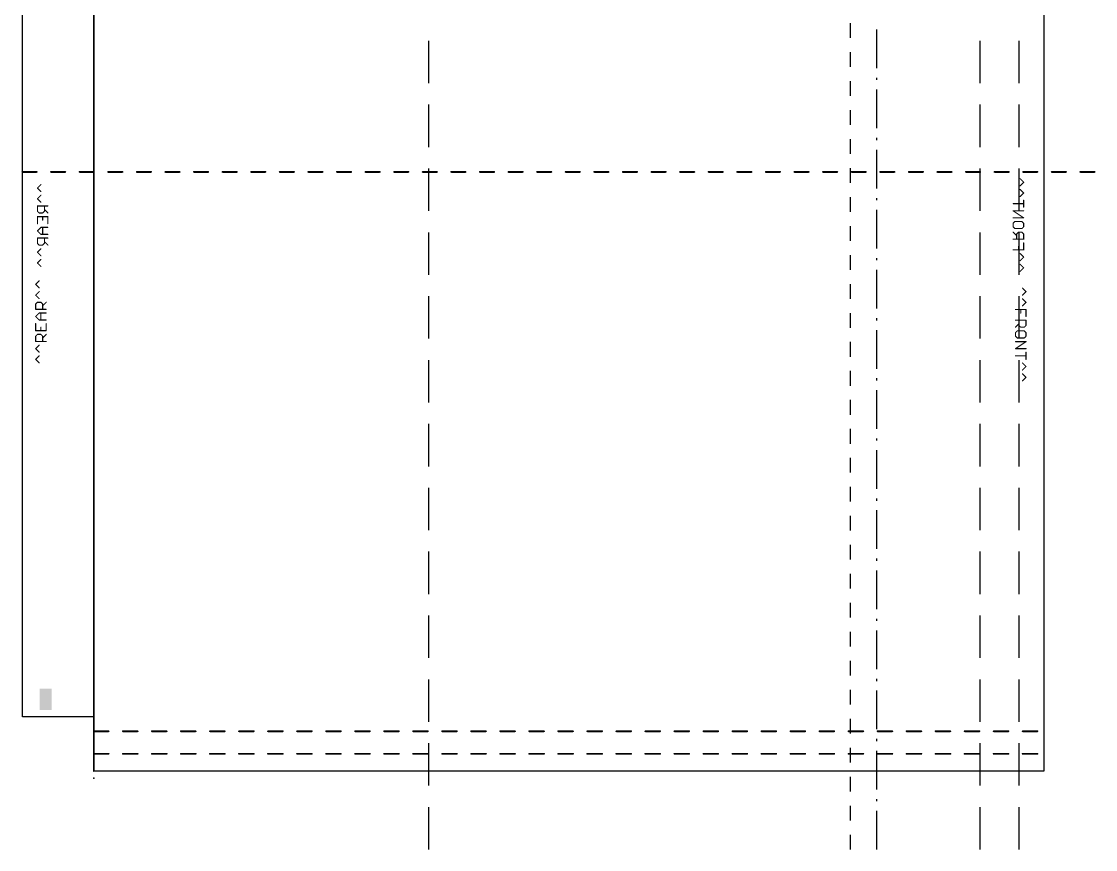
# Model space of a CAD drawing. Extents: x 85.1 to 160.2, y -5 to 84.1.
# Drawn here: x 85.1 to 160.2, y -5 to 52.9 of the extents above; entities that cross this region are included whole.
import ezdxf

# ---------------------------------------------------------------- set-up
doc = ezdxf.new("R2010")
doc.units = 0
for name, color, linetype in [('1', 22, 'CONTINUOUS'), ('20', 7, 'CONTINUOUS'), ('21', 253, 'CONTINUOUS'), ('22', 253, 'CONTINUOUS'), ('23', 7, 'CONTINUOUS'), ('29', 253, 'CONTINUOUS'), ('31', 253, 'CONTINUOUS'), ('48', 253, 'CONTINUOUS')]:
    doc.layers.add(name, color=color, linetype=linetype)

# ---------------------------------------------------------------- blocks, each defined once
blk = doc.blocks.new('RECT')
blk.add_solid([(-0.5, -0.5), (0.5, -0.5), (-0.5, 0.5), (0.5, 0.5)])

msp = doc.modelspace()

# ---------------------------------------------------------------- linework, layer by layer
at = {"layer": '20'}
for p, q in [((156.64, 0.5), (156.64, 59.5)), ((85.17, 4.275), (85.17, 55.425)), ((90.17, 4.275), (85.17, 4.275)), ((90.17, 0.5), (90.17, 4.275)), ((90.17, 0.5), (156.64, 0.5))]:
    msp.add_line(p, q, dxfattribs=at)
at = {"layer": '21', "const_width": 0.0381}
for points in [[(86.1121, 34.5575, 1), (86.0852, 34.5305)], [(86.0852, 34.5575, 1), (86.1121, 34.5305)], [(86.3579, 34.7763, 1), (86.3309, 34.8032)], [(86.1121, 33.8091, 1), (86.0852, 33.7821)], [(86.0852, 33.8091, 1), (86.1121, 33.7821)], [(86.3309, 34.2848, 1), (86.3579, 34.3117)], [(86.3579, 34.0279, 1), (86.3309, 34.0548)], [(155.1391, 34.2941, 1), (155.1121, 34.2672)], [(155.1121, 33.8026, 1), (155.1391, 33.7757)], [(155.3848, 34.0214, 1), (155.3579, 34.0484)], [(155.3579, 34.0214, 1), (155.3848, 34.0484)], [(86.1177, 33.17, 1), (86.0796, 33.17)], [(86.0852, 33.1835, 1), (86.1121, 33.1566)], [(86.2215, 33.312, 1), (86.2215, 33.2739)], [(86.235, 33.2794, 1), (86.2081, 33.3064)], [(86.3309, 33.5364, 1), (86.3579, 33.5633)], [(86.4808, 33.3064, 1), (86.4538, 33.2794)], [(86.4673, 33.2739, 1), (86.4673, 33.312)], [(86.6092, 33.17, 1), (86.5711, 33.17)], [(86.5767, 33.0606, 1), (86.6036, 33.0337)], [(86.5767, 33.1566, 1), (86.6036, 33.1835)], [(86.8494, 33.2794, 1), (86.8224, 33.3064)], [(155.1391, 33.5457, 1), (155.1121, 33.5188)], [(155.1121, 33.0542, 1), (155.1391, 33.0273)], [(155.3848, 33.273, 1), (155.3579, 33.3)], [(155.3579, 33.273, 1), (155.3848, 33.3)], [(86.0987, 32.8205, 1), (86.0987, 32.7824)], [(86.0796, 32.8014, 1), (86.1177, 32.8014)], [(86.1121, 32.3122, 1), (86.0852, 32.2853)], [(86.0852, 32.3122, 1), (86.1121, 32.2853)], [(86.3444, 32.5635, 1), (86.3444, 32.5254)], [(86.3579, 32.531, 1), (86.3309, 32.558)], [(86.4863, 32.5445, 1), (86.4482, 32.5445)], [(86.5711, 32.8014, 1), (86.6092, 32.8014)], [(86.8359, 32.7824, 1), (86.8359, 32.8205)], [(86.8359, 32.5254, 1), (86.8359, 32.5635)], [(154.6341, 32.8029, 1), (154.6341, 32.7648)], [(155.0218, 32.7838, 1), (154.9837, 32.7838)], [(154.9837, 32.5381, 1), (155.0218, 32.5381)], [(155.3904, 32.7838, 1), (155.3523, 32.7838)], [(155.3523, 32.2923, 1), (155.3904, 32.2923)], [(155.3713, 32.7648, 1), (155.3713, 32.8029)], [(86.1177, 31.7961, 1), (86.0796, 31.7961)], [(86.3444, 32.0721, 1), (86.3444, 32.034)], [(86.3309, 32.0395, 1), (86.3579, 32.0665)], [(86.4482, 32.053, 1), (86.4863, 32.053)], [(86.4863, 31.5503, 1), (86.4482, 31.5503)], [(86.855, 31.7961, 1), (86.8169, 31.7961)], [(86.8359, 32.034, 1), (86.8359, 32.0721)], [(154.6341, 32.0545, 1), (154.6341, 32.0164)], [(154.6206, 31.5574, 1), (154.6476, 31.5304)], [(154.8933, 31.6803, 1), (154.8664, 31.6533)], [(154.8989, 32.0354, 1), (154.8608, 32.0354)], [(154.8608, 31.6668, 1), (154.8989, 31.6668)], [(154.8933, 31.7762, 1), (154.8664, 31.8031)], [(155.0027, 31.563, 1), (155.0027, 31.5249)], [(154.9892, 31.5304, 1), (155.0162, 31.5574)], [(155.235, 31.5574, 1), (155.2619, 31.5304)], [(155.2485, 31.5249, 1), (155.2485, 31.563)], [(155.3904, 32.0354, 1), (155.3523, 32.0354)], [(155.3523, 31.6668, 1), (155.3904, 31.6668)], [(155.3848, 31.6533, 1), (155.3579, 31.6803)], [(155.3713, 32.0164, 1), (155.3713, 32.0545)], [(86.0852, 30.9383, 1), (86.1121, 30.9113)], [(86.0987, 31.3236, 1), (86.0987, 31.2855)], [(86.0796, 31.3046, 1), (86.1177, 31.3046)], [(86.1177, 30.9248, 1), (86.0796, 30.9248)], [(86.2215, 31.0667, 1), (86.2215, 31.0286)], [(86.235, 31.0342, 1), (86.2081, 31.0611)], [(86.4482, 31.3046, 1), (86.4863, 31.3046)], [(86.4808, 31.0611, 1), (86.4538, 31.0342)], [(86.4673, 31.0286, 1), (86.4673, 31.0667)], [(86.6092, 30.9248, 1), (86.5711, 30.9248)], [(86.5767, 30.8154, 1), (86.6036, 30.7885)], [(86.5767, 30.9113, 1), (86.6036, 30.9383)], [(86.8169, 31.3046, 1), (86.855, 31.3046)], [(86.8494, 31.0342, 1), (86.8224, 31.0611)], [(86.8359, 31.2855, 1), (86.8359, 31.3236)], [(154.6206, 31.1776, 1), (154.6476, 31.1506)], [(154.6476, 30.9318, 1), (154.6206, 30.9049)], [(154.6532, 31.1641, 1), (154.6151, 31.1641)], [(154.6151, 30.9184, 1), (154.6532, 30.9184)], [(154.757, 31.306, 1), (154.757, 31.2679)], [(154.757, 30.8146, 1), (154.757, 30.7765)], [(154.7704, 31.2735, 1), (154.7435, 31.3005)], [(154.7435, 30.782, 1), (154.7704, 30.809)], [(155.2619, 31.3005, 1), (155.235, 31.2735)], [(155.235, 30.809, 1), (155.2619, 30.782)], [(155.2485, 31.2679, 1), (155.2485, 31.306)], [(155.2485, 30.7765, 1), (155.2485, 30.8146)], [(155.3904, 31.1641, 1), (155.3523, 31.1641)], [(155.3523, 30.9184, 1), (155.3904, 30.9184)], [(155.3579, 31.1506, 1), (155.3848, 31.1776)], [(155.3848, 30.9049, 1), (155.3579, 30.9318)], [(86.1121, 30.067, 1), (86.0852, 30.04)], [(86.0852, 30.067, 1), (86.1121, 30.04)], [(86.0987, 30.5752, 1), (86.0987, 30.5371)], [(86.0796, 30.5562, 1), (86.1177, 30.5562)], [(86.3579, 30.2858, 1), (86.3309, 30.3127)], [(86.5711, 30.5562, 1), (86.6092, 30.5562)], [(86.8359, 30.5371, 1), (86.8359, 30.5752)], [(154.6341, 30.5576, 1), (154.6341, 30.5195)], [(154.6341, 30.0661, 1), (154.6341, 30.028)], [(154.6235, 30.0629, 1), (154.6447, 30.0312)], [(155.3819, 30.5227, 1), (155.3608, 30.5544)], [(155.3713, 30.5195, 1), (155.3713, 30.5576)], [(155.3713, 30.028, 1), (155.3713, 30.0661)], [(86.1121, 29.3186, 1), (86.0852, 29.2916)], [(86.0852, 29.3186, 1), (86.1121, 29.2916)], [(86.3309, 29.7943, 1), (86.3579, 29.8212)], [(86.3579, 29.5374, 1), (86.3309, 29.5643)], [(154.6341, 29.5635, 1), (154.6341, 29.5254)], [(155.3904, 29.7902, 1), (155.3523, 29.7902)], [(155.3523, 29.2987, 1), (155.3904, 29.2987)], [(155.3713, 29.5254, 1), (155.3713, 29.5635)], [(86.3309, 29.0459, 1), (86.3579, 29.0728)], [(155.1391, 29.0552, 1), (155.1121, 29.0283)], [(155.1121, 28.5637, 1), (155.1391, 28.5368)], [(155.3848, 28.7825, 1), (155.3579, 28.8095)], [(155.3579, 28.7825, 1), (155.3848, 28.8095)], [(155.1391, 28.3068, 1), (155.1121, 28.2799)], [(155.1121, 27.8153, 1), (155.1391, 27.7884)], [(155.3848, 28.0341, 1), (155.3579, 28.0611)], [(155.3579, 28.0341, 1), (155.3848, 28.0611)]]:
    msp.add_lwpolyline(points, format="xyb", dxfattribs=at)
at = {"layer": '21', "const_width": 0.0762}
for points in [[(86.0987, 34.544), (86.3444, 34.7897)], [(86.3444, 34.2983), (86.0987, 34.544)], [(86.0987, 33.7956), (86.3444, 34.0413)], [(86.3444, 33.5498), (86.0987, 33.7956)], [(155.1256, 34.2807), (155.3713, 34.0349)], [(155.3713, 34.0349), (155.1256, 33.7892)], [(86.0987, 33.17), (86.2215, 33.2929)], [(86.0987, 32.8014), (86.0987, 33.17)], [(86.2215, 33.2929), (86.4673, 33.2929)], [(86.4673, 33.2929), (86.5902, 33.17)], [(86.5902, 33.0472), (86.8359, 33.2929)], [(86.5902, 33.17), (86.5902, 32.8014)], [(155.1256, 33.5322), (155.3713, 33.2865)], [(155.3713, 33.2865), (155.1256, 33.0408)], [(86.8359, 32.8014), (86.0987, 32.8014)], [(86.0987, 32.2988), (86.3444, 32.5445)], [(86.3444, 32.053), (86.0987, 32.2988)], [(86.3444, 32.5445), (86.8359, 32.5445)], [(86.4673, 32.053), (86.4673, 32.5445)], [(154.6341, 32.7838), (155.3713, 32.7838)], [(155.0027, 32.7838), (155.0027, 32.5381)], [(155.3713, 32.7838), (155.3713, 32.2923)], [(86.0987, 31.7961), (86.0987, 31.3046)], [(86.8359, 32.053), (86.3444, 32.053)], [(86.4673, 31.3046), (86.4673, 31.5503)], [(86.8359, 31.3046), (86.8359, 31.7961)], [(154.6341, 32.0354), (155.3713, 32.0354)], [(154.8798, 31.7897), (154.6341, 31.5439)], [(154.8798, 31.6668), (154.8798, 32.0354)], [(155.0027, 31.5439), (154.8798, 31.6668)], [(155.2485, 31.5439), (155.0027, 31.5439)], [(155.3713, 31.6668), (155.2485, 31.5439)], [(155.3713, 32.0354), (155.3713, 31.6668)], [(86.0987, 31.3046), (86.8359, 31.3046)], [(86.0987, 30.9248), (86.2215, 31.0477)], [(86.0987, 30.5562), (86.0987, 30.9248)], [(86.2215, 31.0477), (86.4673, 31.0477)], [(86.4673, 31.0477), (86.5902, 30.9248)], [(86.5902, 30.8019), (86.8359, 31.0477)], [(86.5902, 30.9248), (86.5902, 30.5562)], [(154.757, 31.287), (154.6341, 31.1641)], [(154.6341, 31.1641), (154.6341, 30.9184)], [(154.6341, 30.9184), (154.757, 30.7955)], [(155.2485, 31.287), (154.757, 31.287)], [(154.757, 30.7955), (155.2485, 30.7955)], [(155.3713, 31.1641), (155.2485, 31.287)], [(155.2485, 30.7955), (155.3713, 30.9184)], [(155.3713, 30.9184), (155.3713, 31.1641)], [(86.8359, 30.5562), (86.0987, 30.5562)], [(86.0987, 30.0535), (86.3444, 30.2993)], [(86.3444, 29.8078), (86.0987, 30.0535)], [(154.6341, 30.5386), (155.3713, 30.5386)], [(155.3713, 30.5386), (154.6341, 30.0471)], [(154.6341, 30.0471), (155.3713, 30.0471)], [(86.0987, 29.3051), (86.3444, 29.5508)], [(86.3444, 29.0594), (86.0987, 29.3051)], [(154.6341, 29.5444), (155.3713, 29.5444)], [(155.3713, 29.7902), (155.3713, 29.2987)], [(155.1256, 29.0417), (155.3713, 28.796)], [(155.3713, 28.796), (155.1256, 28.5503)], [(155.1256, 28.2933), (155.3713, 28.0476)], [(155.3713, 28.0476), (155.1256, 27.8018)]]:
    msp.add_lwpolyline(points, dxfattribs=at)
at = {"layer": '22', "const_width": 0.0381}
for points in [[(86.2321, 41.2984, 1), (86.2052, 41.2714)], [(86.4779, 41.5172, 1), (86.4509, 41.5441)], [(154.9771, 41.9516, 1), (154.9501, 41.9247)], [(154.9501, 41.4601, 1), (154.9771, 41.4332)], [(155.2228, 41.6789, 1), (155.1959, 41.7059)], [(155.1959, 41.6789, 1), (155.2228, 41.7059)], [(86.2052, 41.2984, 1), (86.2321, 41.2714)], [(86.2321, 40.55, 1), (86.2052, 40.523)], [(86.2052, 40.55, 1), (86.2321, 40.523)], [(86.4509, 41.0257, 1), (86.4779, 41.0526)], [(86.4779, 40.7688, 1), (86.4509, 40.7957)], [(154.9771, 41.2032, 1), (154.9501, 41.1763)], [(154.9501, 40.7117, 1), (154.9771, 40.6848)], [(155.2228, 40.9305, 1), (155.1959, 40.9575)], [(155.1959, 40.9305, 1), (155.2228, 40.9575)], [(86.2187, 40.0529, 1), (86.2187, 40.0148)], [(86.2377, 40.0338, 1), (86.1996, 40.0338)], [(86.4509, 40.2773, 1), (86.4779, 40.3042)], [(86.7292, 40.0338, 1), (86.6911, 40.0338)], [(86.7236, 39.8015, 1), (86.6967, 39.7746)], [(86.9559, 40.0148, 1), (86.9559, 40.0529)], [(154.4721, 40.2146, 1), (154.4721, 40.1765)], [(155.2284, 40.4413, 1), (155.1903, 40.4413)], [(155.1903, 39.9498, 1), (155.2284, 39.9498)], [(155.2093, 40.1765, 1), (155.2093, 40.2146)], [(86.2321, 39.6787, 1), (86.2052, 39.6517)], [(86.1996, 39.6652, 1), (86.2377, 39.6652)], [(86.2377, 39.2854, 1), (86.1996, 39.2854)], [(86.2187, 39.3045, 1), (86.2187, 39.2664)], [(86.3415, 39.5614, 1), (86.3415, 39.5233)], [(86.3281, 39.5289, 1), (86.355, 39.5558)], [(86.5738, 39.5558, 1), (86.6008, 39.5289)], [(86.6063, 39.2854, 1), (86.5682, 39.2854)], [(86.5873, 39.5233, 1), (86.5873, 39.5614)], [(86.6911, 39.6652, 1), (86.7292, 39.6652)], [(86.7236, 39.6517, 1), (86.6967, 39.6787)], [(86.9749, 39.2854, 1), (86.9369, 39.2854)], [(86.9424, 39.5289, 1), (86.9694, 39.5558)], [(86.9559, 39.2664, 1), (86.9559, 39.3045)], [(154.4827, 39.7088, 1), (154.4615, 39.6771)], [(154.4721, 39.712, 1), (154.4721, 39.6739)], [(154.4721, 39.2205, 1), (154.4721, 39.1824)], [(155.1988, 39.1856, 1), (155.2199, 39.2173)], [(155.2093, 39.6739, 1), (155.2093, 39.712)], [(155.2093, 39.1824, 1), (155.2093, 39.2205)], [(86.1996, 38.7939, 1), (86.2377, 38.7939)], [(86.2321, 38.3047, 1), (86.2052, 38.2778)], [(86.2052, 38.3047, 1), (86.2321, 38.2778)], [(86.4644, 38.556, 1), (86.4644, 38.5179)], [(86.4779, 38.5235, 1), (86.4509, 38.5505)], [(86.5682, 39.0397, 1), (86.6063, 39.0397)], [(86.6063, 38.537, 1), (86.5682, 38.537)], [(86.9369, 38.7939, 1), (86.9749, 38.7939)], [(86.9559, 38.5179, 1), (86.9559, 38.556)], [(154.4586, 38.8351, 1), (154.4856, 38.8082)], [(154.4856, 38.5894, 1), (154.4586, 38.5624)], [(154.4912, 38.8216, 1), (154.4531, 38.8216)], [(154.4531, 38.5759, 1), (154.4912, 38.5759)], [(154.595, 38.9635, 1), (154.595, 38.9254)], [(154.595, 38.4721, 1), (154.595, 38.434)], [(154.6084, 38.931, 1), (154.5815, 38.958)], [(154.5815, 38.4395, 1), (154.6084, 38.4665)], [(155.0999, 38.958, 1), (155.073, 38.931)], [(155.073, 38.4665, 1), (155.0999, 38.4395)], [(155.0865, 38.9254, 1), (155.0865, 38.9635)], [(155.0865, 38.434, 1), (155.0865, 38.4721)], [(155.2284, 38.8216, 1), (155.1903, 38.8216)], [(155.1903, 38.5759, 1), (155.2284, 38.5759)], [(155.1959, 38.8082, 1), (155.2228, 38.8351)], [(155.2228, 38.5624, 1), (155.1959, 38.5894)], [(86.2187, 37.8076, 1), (86.2187, 37.7695)], [(86.2377, 37.7886, 1), (86.1996, 37.7886)], [(86.4644, 38.0646, 1), (86.4644, 38.0265)], [(86.4509, 38.032, 1), (86.4779, 38.059)], [(86.5682, 38.0455, 1), (86.6063, 38.0455)], [(86.7292, 37.7886, 1), (86.6911, 37.7886)], [(86.7236, 37.5563, 1), (86.6967, 37.5294)], [(86.9559, 38.0265, 1), (86.9559, 38.0646)], [(86.9559, 37.7695, 1), (86.9559, 37.8076)], [(154.4856, 38.2096, 1), (154.4586, 38.1826)], [(154.4721, 37.7236, 1), (154.4721, 37.6855)], [(154.7044, 38.0867, 1), (154.7313, 38.0597)], [(154.7369, 38.0732, 1), (154.6988, 38.0732)], [(154.6988, 37.7046, 1), (154.7369, 37.7046)], [(154.7044, 37.9369, 1), (154.7313, 37.9638)], [(154.8407, 38.2151, 1), (154.8407, 38.177)], [(154.8542, 38.1826, 1), (154.8272, 38.2096)], [(155.0999, 38.2096, 1), (155.073, 38.1826)], [(155.0865, 38.177, 1), (155.0865, 38.2151)], [(155.2284, 38.0732, 1), (155.1903, 38.0732)], [(155.1903, 37.7046, 1), (155.2284, 37.7046)], [(155.1959, 38.0597, 1), (155.2228, 38.0867)], [(155.2093, 37.6855, 1), (155.2093, 37.7236)], [(86.2321, 36.8079, 1), (86.2052, 36.7809)], [(86.2052, 36.8079, 1), (86.2321, 36.7809)], [(86.2321, 37.4334, 1), (86.2052, 37.4065)], [(86.1996, 37.42, 1), (86.2377, 37.42)], [(86.3415, 37.3161, 1), (86.3415, 37.278)], [(86.3281, 37.2836, 1), (86.355, 37.3106)], [(86.4779, 37.0267, 1), (86.4509, 37.0536)], [(86.5738, 37.3106, 1), (86.6008, 37.2836)], [(86.5873, 37.278, 1), (86.5873, 37.3161)], [(86.6911, 37.42, 1), (86.7292, 37.42)], [(86.7236, 37.4065, 1), (86.6967, 37.4334)], [(86.9424, 37.2836, 1), (86.9694, 37.3106)], [(154.4721, 36.9752, 1), (154.4721, 36.9371)], [(154.8598, 37.2019, 1), (154.8217, 37.2019)], [(154.8217, 36.9562, 1), (154.8598, 36.9562)], [(155.2284, 37.4477, 1), (155.1903, 37.4477)], [(155.1903, 36.9562, 1), (155.2284, 36.9562)], [(155.2093, 36.9371, 1), (155.2093, 36.9752)], [(86.2321, 36.0595, 1), (86.2052, 36.0325)], [(86.2052, 36.0595, 1), (86.2321, 36.0325)], [(86.4509, 36.5352, 1), (86.4779, 36.5621)], [(86.4779, 36.2783, 1), (86.4509, 36.3052)], [(154.9771, 36.7127, 1), (154.9501, 36.6858)], [(154.9501, 36.2212, 1), (154.9771, 36.1943)], [(155.2228, 36.44, 1), (155.1959, 36.467)], [(155.1959, 36.44, 1), (155.2228, 36.467)], [(86.4509, 35.7868, 1), (86.4779, 35.8137)], [(154.9771, 35.9643, 1), (154.9501, 35.9374)], [(154.9501, 35.4728, 1), (154.9771, 35.4459)], [(155.2228, 35.6916, 1), (155.1959, 35.7186)], [(155.1959, 35.6916, 1), (155.2228, 35.7186)]]:
    msp.add_lwpolyline(points, format="xyb", dxfattribs=at)
at = {"layer": '22', "const_width": 0.0762}
for points in [[(86.4644, 41.5307), (86.2187, 41.2849)], [(86.2187, 41.2849), (86.4644, 41.0392)], [(155.2093, 41.6924), (154.9636, 41.9382)], [(154.9636, 41.4467), (155.2093, 41.6924)], [(86.4644, 40.7822), (86.2187, 40.5365)], [(86.2187, 40.5365), (86.4644, 40.2908)], [(155.2093, 40.944), (154.9636, 41.1897)], [(154.9636, 40.6983), (155.2093, 40.944)], [(86.9559, 40.0338), (86.2187, 40.0338)], [(86.2187, 40.0338), (86.2187, 39.6652)], [(86.7102, 39.6652), (86.7102, 40.0338)], [(86.7102, 39.7881), (86.9559, 39.5423)], [(154.4721, 40.1956), (155.2093, 40.1956)], [(155.2093, 39.9498), (155.2093, 40.4413)], [(86.2187, 39.6652), (86.3415, 39.5423)], [(86.2187, 38.7939), (86.2187, 39.2854)], [(86.2187, 39.2854), (86.9559, 39.2854)], [(86.3415, 39.5423), (86.5873, 39.5423)], [(86.5873, 39.5423), (86.7102, 39.6652)], [(86.5873, 39.2854), (86.5873, 39.0397)], [(86.9559, 39.2854), (86.9559, 38.7939)], [(155.2093, 39.2014), (154.4721, 39.6929)], [(154.4721, 39.6929), (155.2093, 39.6929)], [(154.4721, 39.2014), (155.2093, 39.2014)], [(86.4644, 38.537), (86.2187, 38.2912)], [(86.2187, 38.2912), (86.4644, 38.0455)], [(86.9559, 38.537), (86.4644, 38.537)], [(86.5873, 38.537), (86.5873, 38.0455)], [(154.4721, 38.8216), (154.595, 38.9445)], [(154.4721, 38.5759), (154.4721, 38.8216)], [(154.595, 38.453), (154.4721, 38.5759)], [(154.595, 38.9445), (155.0865, 38.9445)], [(155.0865, 38.453), (154.595, 38.453)], [(155.0865, 38.9445), (155.2093, 38.8216)], [(155.2093, 38.5759), (155.0865, 38.453)], [(155.2093, 38.8216), (155.2093, 38.5759)], [(86.9559, 37.7886), (86.2187, 37.7886)], [(86.2187, 37.7886), (86.2187, 37.42)], [(86.4644, 38.0455), (86.9559, 38.0455)], [(86.7102, 37.42), (86.7102, 37.7886)], [(86.7102, 37.5428), (86.9559, 37.2971)], [(154.7178, 37.9503), (154.4721, 38.1961)], [(154.4721, 37.7046), (155.2093, 37.7046)], [(154.8407, 38.1961), (154.7178, 38.0732)], [(154.7178, 38.0732), (154.7178, 37.7046)], [(155.0865, 38.1961), (154.8407, 38.1961)], [(155.2093, 38.0732), (155.0865, 38.1961)], [(155.2093, 37.7046), (155.2093, 38.0732)], [(86.2187, 37.42), (86.3415, 37.2971)], [(86.4644, 37.0402), (86.2187, 36.7944)], [(86.2187, 36.7944), (86.4644, 36.5487)], [(86.3415, 37.2971), (86.5873, 37.2971)], [(86.5873, 37.2971), (86.7102, 37.42)], [(154.4721, 36.9562), (155.2093, 36.9562)], [(154.8407, 36.9562), (154.8407, 37.2019)], [(155.2093, 36.9562), (155.2093, 37.4477)], [(86.4644, 36.2917), (86.2187, 36.046)], [(86.2187, 36.046), (86.4644, 35.8003)], [(155.2093, 36.4535), (154.9636, 36.6992)], [(154.9636, 36.2078), (155.2093, 36.4535)], [(155.2093, 35.7051), (154.9636, 35.9508)], [(154.9636, 35.4594), (155.2093, 35.7051)]]:
    msp.add_lwpolyline(points, dxfattribs=at)
at = {"layer": '23'}
msp.add_point((90.17, 0), dxfattribs=at)
at = {"layer": '48'}
for p, q in [((143.096, 51.8), (143.096, 52.8286)), ((144.934, 49.6765), (144.934, 52.3824)), ((113.596, 48.625), (113.596, 51.5938)), ((152.167, 48.625), (152.167, 51.5938)), ((154.89, 48.625), (154.89, 51.5938)), ((143.096, 49.7714), (143.096, 50.8)), ((144.934, 48.8515), (144.934, 49.0015)), ((143.096, 47.7429), (143.096, 48.7714)), ((144.934, 45.4706), (144.934, 48.1765)), ((113.596, 44.1562), (113.596, 47.125)), ((143.096, 45.7143), (143.096, 46.7429)), ((152.167, 44.1562), (152.167, 47.125)), ((154.89, 44.1562), (154.89, 47.125)), ((143.096, 43.6857), (143.096, 44.7143)), ((144.934, 44.6456), (144.934, 44.7956)), ((144.934, 41.2647), (144.934, 43.9706)), ((113.596, 39.6875), (113.596, 42.6562)), ((143.096, 41.6571), (143.096, 42.6857)), ((152.167, 39.6875), (152.167, 42.6562)), ((154.89, 39.6875), (154.89, 42.6562)), ((143.096, 39.6286), (143.096, 40.6571)), ((144.934, 40.4397), (144.934, 40.5897)), ((144.934, 37.0588), (144.934, 39.7647)), ((143.096, 37.6), (143.096, 38.6286)), ((113.596, 35.2188), (113.596, 38.1875)), ((152.167, 35.2188), (152.167, 38.1875)), ((154.89, 35.2188), (154.89, 38.1875)), ((143.096, 35.5714), (143.096, 36.6)), ((144.934, 36.2338), (144.934, 36.3838)), ((144.934, 32.8529), (144.934, 35.5588)), ((143.096, 33.5429), (143.096, 34.5714)), ((113.596, 30.75), (113.596, 33.7188)), ((152.167, 30.75), (152.167, 33.7188)), ((154.89, 30.75), (154.89, 33.7188)), ((143.096, 31.5143), (143.096, 32.5429)), ((144.934, 32.0279), (144.934, 32.1779)), ((144.934, 28.6471), (144.934, 31.3529)), ((143.096, 29.4857), (143.096, 30.5143)), ((113.596, 26.2812), (113.596, 29.25)), ((152.167, 26.2812), (152.167, 29.25)), ((154.89, 26.2812), (154.89, 29.25)), ((143.096, 27.4571), (143.096, 28.4857)), ((144.934, 27.8221), (144.934, 27.9721)), ((144.934, 24.4412), (144.934, 27.1471)), ((143.096, 25.4286), (143.096, 26.4571)), ((113.596, 21.8125), (113.596, 24.7812)), ((143.096, 23.4), (143.096, 24.4286)), ((152.167, 21.8125), (152.167, 24.7812)), ((154.89, 21.8125), (154.89, 24.7812)), ((144.934, 23.6162), (144.934, 23.7662)), ((144.934, 20.2353), (144.934, 22.9412)), ((143.096, 21.3714), (143.096, 22.4)), ((113.596, 17.3438), (113.596, 20.3125)), ((143.096, 19.3429), (143.096, 20.3714)), ((152.167, 17.3438), (152.167, 20.3125)), ((154.89, 17.3438), (154.89, 20.3125)), ((144.934, 19.4103), (144.934, 19.5603)), ((143.096, 17.3143), (143.096, 18.3429)), ((144.934, 16.0294), (144.934, 18.7353)), ((113.596, 12.875), (113.596, 15.8438)), ((143.096, 15.2857), (143.096, 16.3143)), ((152.167, 12.875), (152.167, 15.8438)), ((154.89, 12.875), (154.89, 15.8438)), ((144.934, 15.2044), (144.934, 15.3544)), ((143.096, 13.2571), (143.096, 14.2857)), ((144.934, 11.8235), (144.934, 14.5294)), ((143.096, 11.2286), (143.096, 12.2571)), ((113.596, 8.4062), (113.596, 11.375)), ((152.167, 8.4062), (152.167, 11.375)), ((154.89, 8.4062), (154.89, 11.375)), ((144.934, 10.9985), (144.934, 11.1485)), ((143.096, 9.2), (143.096, 10.2286)), ((144.934, 7.6176), (144.934, 10.3235)), ((143.096, 7.1714), (143.096, 8.2)), ((113.596, 3.9375), (113.596, 6.9062)), ((144.934, 6.7926), (144.934, 6.9426)), ((152.167, 3.9375), (152.167, 6.9062)), ((154.89, 3.9375), (154.89, 6.9062)), ((143.096, 5.1429), (143.096, 6.1714)), ((144.934, 3.4118), (144.934, 6.1176)), ((143.096, 3.1143), (143.096, 4.1429)), ((113.596, -0.5312), (113.596, 2.4375)), ((144.934, 2.5868), (144.934, 2.7368)), ((152.167, -0.5312), (152.167, 2.4375)), ((154.89, -0.5312), (154.89, 2.4375)), ((143.096, 1.0857), (143.096, 2.1143)), ((144.934, -0.7941), (144.934, 1.9118)), ((143.096, -0.9429), (143.096, 0.0857)), ((144.934, -1.6191), (144.934, -1.4691)), ((113.596, -5), (113.596, -2.0312)), ((143.096, -2.9714), (143.096, -1.9429)), ((152.167, -5), (152.167, -2.0312)), ((154.89, -5), (154.89, -2.0312)), ((144.934, -5), (144.934, -2.2941)), ((143.096, -5), (143.096, -3.9714))]:
    msp.add_line(p, q, dxfattribs=at)
for points, const_width in [([(90.17, 0.5), (90.17, 73.49)], 0.13), ([(90.17, 0.5), (90.17, 68.77)], 0.13), ([(90.17, 0.5), (90.17, 68.64)], 0.13), ([(90.17, 0.5), (90.17, 65.318)], 0.13), ([(85.17, 42.415), (86.17, 42.415)], 0.127), ([(87.17, 42.415), (88.17, 42.415)], 0.127), ([(89.17, 42.415), (90.17, 42.415)], 0.127), ([(91.17, 42.415), (92.17, 42.415)], 0.127), ([(93.17, 42.415), (94.17, 42.415)], 0.127), ([(95.17, 42.415), (96.17, 42.415)], 0.127), ([(97.17, 42.415), (98.17, 42.415)], 0.127), ([(99.17, 42.415), (100.17, 42.415)], 0.127), ([(101.17, 42.415), (102.17, 42.415)], 0.127), ([(103.17, 42.415), (104.17, 42.415)], 0.127), ([(105.17, 42.415), (106.17, 42.415)], 0.127), ([(107.17, 42.415), (108.17, 42.415)], 0.127), ([(109.17, 42.415), (110.17, 42.415)], 0.127), ([(111.17, 42.415), (112.17, 42.415)], 0.127), ([(113.17, 42.415), (114.17, 42.415)], 0.127), ([(115.17, 42.415), (116.17, 42.415)], 0.127), ([(117.17, 42.415), (118.17, 42.415)], 0.127), ([(119.17, 42.415), (120.17, 42.415)], 0.127), ([(121.17, 42.415), (122.17, 42.415)], 0.127), ([(123.17, 42.415), (124.17, 42.415)], 0.127), ([(125.17, 42.415), (126.17, 42.415)], 0.127), ([(127.17, 42.415), (128.17, 42.415)], 0.127), ([(129.17, 42.415), (130.17, 42.415)], 0.127), ([(131.17, 42.415), (132.17, 42.415)], 0.127), ([(133.17, 42.415), (134.17, 42.415)], 0.127), ([(135.17, 42.415), (136.17, 42.415)], 0.127), ([(137.17, 42.415), (138.17, 42.415)], 0.127), ([(139.17, 42.415), (140.17, 42.415)], 0.127), ([(141.17, 42.415), (142.17, 42.415)], 0.127), ([(143.17, 42.415), (144.17, 42.415)], 0.127), ([(145.17, 42.415), (146.17, 42.415)], 0.127), ([(147.17, 42.415), (148.17, 42.415)], 0.127), ([(149.17, 42.415), (150.17, 42.415)], 0.127), ([(151.17, 42.415), (152.17, 42.415)], 0.127), ([(153.17, 42.415), (154.17, 42.415)], 0.127), ([(155.17, 42.415), (156.17, 42.415)], 0.127), ([(157.17, 42.415), (158.17, 42.415)], 0.127), ([(159.17, 42.415), (160.17, 42.415)], 0.127), ([(90.17, 3.275), (91.2003, 3.275)], 0.127), ([(92.2003, 3.275), (93.2306, 3.275)], 0.127), ([(94.2306, 3.275), (95.2609, 3.275)], 0.127), ([(96.2609, 3.275), (97.2912, 3.275)], 0.127), ([(98.2912, 3.275), (99.3215, 3.275)], 0.127), ([(100.3215, 3.275), (101.3518, 3.275)], 0.127), ([(102.3518, 3.275), (103.3821, 3.275)], 0.127), ([(104.3821, 3.275), (105.4124, 3.275)], 0.127), ([(106.4124, 3.275), (107.4427, 3.275)], 0.127), ([(108.4427, 3.275), (109.473, 3.275)], 0.127), ([(110.473, 3.275), (111.5033, 3.275)], 0.127), ([(112.5033, 3.275), (113.5336, 3.275)], 0.127), ([(114.5336, 3.275), (115.5639, 3.275)], 0.127), ([(116.5639, 3.275), (117.5942, 3.275)], 0.127), ([(118.5942, 3.275), (119.6245, 3.275)], 0.127), ([(120.6245, 3.275), (121.6549, 3.275)], 0.127), ([(122.6549, 3.275), (123.6852, 3.275)], 0.127), ([(124.6852, 3.275), (125.7155, 3.275)], 0.127), ([(126.7155, 3.275), (127.7458, 3.275)], 0.127), ([(128.7458, 3.275), (129.7761, 3.275)], 0.127), ([(130.7761, 3.275), (131.8064, 3.275)], 0.127), ([(132.8064, 3.275), (133.8367, 3.275)], 0.127), ([(134.8367, 3.275), (135.867, 3.275)], 0.127), ([(136.867, 3.275), (137.8973, 3.275)], 0.127), ([(138.8973, 3.275), (139.9276, 3.275)], 0.127), ([(140.9276, 3.275), (141.9579, 3.275)], 0.127), ([(142.9579, 3.275), (143.9882, 3.275)], 0.127), ([(144.9882, 3.275), (146.0185, 3.275)], 0.127), ([(147.0185, 3.275), (148.0488, 3.275)], 0.127), ([(149.0488, 3.275), (150.0791, 3.275)], 0.127), ([(151.0791, 3.275), (152.1094, 3.275)], 0.127), ([(153.1094, 3.275), (154.1397, 3.275)], 0.127), ([(155.1397, 3.275), (156.17, 3.275)], 0.127), ([(90.17, 1.7), (91.2003, 1.7)], 0.127), ([(92.2003, 1.7), (93.2306, 1.7)], 0.127), ([(94.2306, 1.7), (95.2609, 1.7)], 0.127), ([(96.2609, 1.7), (97.2912, 1.7)], 0.127), ([(98.2912, 1.7), (99.3215, 1.7)], 0.127), ([(100.3215, 1.7), (101.3518, 1.7)], 0.127), ([(102.3518, 1.7), (103.3821, 1.7)], 0.127), ([(104.3821, 1.7), (105.4124, 1.7)], 0.127), ([(106.4124, 1.7), (107.4427, 1.7)], 0.127), ([(108.4427, 1.7), (109.473, 1.7)], 0.127), ([(110.473, 1.7), (111.5033, 1.7)], 0.127), ([(112.5033, 1.7), (113.5336, 1.7)], 0.127), ([(114.5336, 1.7), (115.5639, 1.7)], 0.127), ([(116.5639, 1.7), (117.5942, 1.7)], 0.127), ([(118.5942, 1.7), (119.6245, 1.7)], 0.127), ([(120.6245, 1.7), (121.6549, 1.7)], 0.127), ([(122.6549, 1.7), (123.6852, 1.7)], 0.127), ([(124.6852, 1.7), (125.7155, 1.7)], 0.127), ([(126.7155, 1.7), (127.7458, 1.7)], 0.127), ([(128.7458, 1.7), (129.7761, 1.7)], 0.127), ([(130.7761, 1.7), (131.8064, 1.7)], 0.127), ([(132.8064, 1.7), (133.8367, 1.7)], 0.127), ([(134.8367, 1.7), (135.867, 1.7)], 0.127), ([(136.867, 1.7), (137.8973, 1.7)], 0.127), ([(138.8973, 1.7), (139.9276, 1.7)], 0.127), ([(140.9276, 1.7), (141.9579, 1.7)], 0.127), ([(142.9579, 1.7), (143.9882, 1.7)], 0.127), ([(144.9882, 1.7), (146.0185, 1.7)], 0.127), ([(147.0185, 1.7), (148.0488, 1.7)], 0.127), ([(149.0488, 1.7), (150.0791, 1.7)], 0.127), ([(151.0791, 1.7), (152.1094, 1.7)], 0.127), ([(153.1094, 1.7), (154.1397, 1.7)], 0.127), ([(155.1397, 1.7), (156.17, 1.7)], 0.127)]:
    msp.add_lwpolyline(points, dxfattribs=dict(at, const_width=const_width))
for points, const_width in [([(85.17, 42.4468, 1), (85.17, 42.3832)], 0.0635), ([(86.17, 42.3832, 1), (86.17, 42.4468)], 0.0635), ([(87.17, 42.4468, 1), (87.17, 42.3832)], 0.0635), ([(88.17, 42.3832, 1), (88.17, 42.4468)], 0.0635), ([(89.17, 42.4468, 1), (89.17, 42.3832)], 0.0635), ([(90.17, 42.3832, 1), (90.17, 42.4468)], 0.0635), ([(91.17, 42.4468, 1), (91.17, 42.3832)], 0.0635), ([(92.17, 42.3832, 1), (92.17, 42.4468)], 0.0635), ([(93.17, 42.4468, 1), (93.17, 42.3832)], 0.0635), ([(94.17, 42.3832, 1), (94.17, 42.4468)], 0.0635), ([(95.17, 42.4468, 1), (95.17, 42.3832)], 0.0635), ([(96.17, 42.3832, 1), (96.17, 42.4468)], 0.0635), ([(97.17, 42.4468, 1), (97.17, 42.3832)], 0.0635), ([(98.17, 42.3832, 1), (98.17, 42.4468)], 0.0635), ([(99.17, 42.4468, 1), (99.17, 42.3832)], 0.0635), ([(100.17, 42.3832, 1), (100.17, 42.4468)], 0.0635), ([(101.17, 42.4468, 1), (101.17, 42.3832)], 0.0635), ([(102.17, 42.3832, 1), (102.17, 42.4468)], 0.0635), ([(103.17, 42.4468, 1), (103.17, 42.3832)], 0.0635), ([(104.17, 42.3832, 1), (104.17, 42.4468)], 0.0635), ([(105.17, 42.4468, 1), (105.17, 42.3832)], 0.0635), ([(106.17, 42.3832, 1), (106.17, 42.4468)], 0.0635), ([(107.17, 42.4468, 1), (107.17, 42.3832)], 0.0635), ([(108.17, 42.3832, 1), (108.17, 42.4468)], 0.0635), ([(109.17, 42.4468, 1), (109.17, 42.3832)], 0.0635), ([(110.17, 42.3832, 1), (110.17, 42.4468)], 0.0635), ([(111.17, 42.4468, 1), (111.17, 42.3832)], 0.0635), ([(112.17, 42.3832, 1), (112.17, 42.4468)], 0.0635), ([(113.17, 42.4468, 1), (113.17, 42.3832)], 0.0635), ([(114.17, 42.3832, 1), (114.17, 42.4468)], 0.0635), ([(115.17, 42.4468, 1), (115.17, 42.3832)], 0.0635), ([(116.17, 42.3832, 1), (116.17, 42.4468)], 0.0635), ([(117.17, 42.4468, 1), (117.17, 42.3832)], 0.0635), ([(118.17, 42.3832, 1), (118.17, 42.4468)], 0.0635), ([(119.17, 42.4468, 1), (119.17, 42.3832)], 0.0635), ([(120.17, 42.3832, 1), (120.17, 42.4468)], 0.0635), ([(121.17, 42.4468, 1), (121.17, 42.3832)], 0.0635), ([(122.17, 42.3832, 1), (122.17, 42.4468)], 0.0635), ([(123.17, 42.4468, 1), (123.17, 42.3832)], 0.0635), ([(124.17, 42.3832, 1), (124.17, 42.4468)], 0.0635), ([(125.17, 42.4468, 1), (125.17, 42.3832)], 0.0635), ([(126.17, 42.3832, 1), (126.17, 42.4468)], 0.0635), ([(127.17, 42.4468, 1), (127.17, 42.3832)], 0.0635), ([(128.17, 42.3832, 1), (128.17, 42.4468)], 0.0635), ([(129.17, 42.4468, 1), (129.17, 42.3832)], 0.0635), ([(130.17, 42.3832, 1), (130.17, 42.4468)], 0.0635), ([(131.17, 42.4468, 1), (131.17, 42.3832)], 0.0635), ([(132.17, 42.3832, 1), (132.17, 42.4468)], 0.0635), ([(133.17, 42.4468, 1), (133.17, 42.3832)], 0.0635), ([(134.17, 42.3832, 1), (134.17, 42.4468)], 0.0635), ([(135.17, 42.4468, 1), (135.17, 42.3832)], 0.0635), ([(136.17, 42.3832, 1), (136.17, 42.4468)], 0.0635), ([(137.17, 42.4468, 1), (137.17, 42.3832)], 0.0635), ([(138.17, 42.3832, 1), (138.17, 42.4468)], 0.0635), ([(139.17, 42.4468, 1), (139.17, 42.3832)], 0.0635), ([(140.17, 42.3832, 1), (140.17, 42.4468)], 0.0635), ([(141.17, 42.4468, 1), (141.17, 42.3832)], 0.0635), ([(142.17, 42.3832, 1), (142.17, 42.4468)], 0.0635), ([(143.17, 42.4468, 1), (143.17, 42.3832)], 0.0635), ([(144.17, 42.3832, 1), (144.17, 42.4468)], 0.0635), ([(145.17, 42.4468, 1), (145.17, 42.3832)], 0.0635), ([(146.17, 42.3832, 1), (146.17, 42.4468)], 0.0635), ([(147.17, 42.4468, 1), (147.17, 42.3832)], 0.0635), ([(148.17, 42.3832, 1), (148.17, 42.4468)], 0.0635), ([(149.17, 42.4468, 1), (149.17, 42.3832)], 0.0635), ([(150.17, 42.3832, 1), (150.17, 42.4468)], 0.0635), ([(151.17, 42.4468, 1), (151.17, 42.3832)], 0.0635), ([(152.17, 42.3832, 1), (152.17, 42.4468)], 0.0635), ([(153.17, 42.4468, 1), (153.17, 42.3832)], 0.0635), ([(154.17, 42.3832, 1), (154.17, 42.4468)], 0.0635), ([(155.17, 42.4468, 1), (155.17, 42.3832)], 0.0635), ([(156.17, 42.3832, 1), (156.17, 42.4468)], 0.0635), ([(157.17, 42.4468, 1), (157.17, 42.3832)], 0.0635), ([(158.17, 42.3832, 1), (158.17, 42.4468)], 0.0635), ([(159.17, 42.4468, 1), (159.17, 42.3832)], 0.0635), ([(160.17, 42.3832, 1), (160.17, 42.4468)], 0.0635), ([(90.17, 3.3068, 1), (90.17, 3.2433)], 0.0635), ([(91.2003, 3.2433, 1), (91.2003, 3.3068)], 0.0635), ([(92.2003, 3.3068, 1), (92.2003, 3.2433)], 0.0635), ([(93.2306, 3.2433, 1), (93.2306, 3.3068)], 0.0635), ([(94.2306, 3.3068, 1), (94.2306, 3.2433)], 0.0635), ([(95.2609, 3.2433, 1), (95.2609, 3.3068)], 0.0635), ([(96.2609, 3.3068, 1), (96.2609, 3.2433)], 0.0635), ([(97.2912, 3.2433, 1), (97.2912, 3.3068)], 0.0635), ([(98.2912, 3.3068, 1), (98.2912, 3.2433)], 0.0635), ([(99.3215, 3.2433, 1), (99.3215, 3.3068)], 0.0635), ([(100.3215, 3.3068, 1), (100.3215, 3.2433)], 0.0635), ([(101.3518, 3.2433, 1), (101.3518, 3.3068)], 0.0635), ([(102.3518, 3.3068, 1), (102.3518, 3.2433)], 0.0635), ([(103.3821, 3.2433, 1), (103.3821, 3.3068)], 0.0635), ([(104.3821, 3.3068, 1), (104.3821, 3.2433)], 0.0635), ([(105.4124, 3.2433, 1), (105.4124, 3.3068)], 0.0635), ([(106.4124, 3.3068, 1), (106.4124, 3.2433)], 0.0635), ([(107.4427, 3.2433, 1), (107.4427, 3.3068)], 0.0635), ([(108.4427, 3.3068, 1), (108.4427, 3.2433)], 0.0635), ([(109.473, 3.2433, 1), (109.473, 3.3068)], 0.0635), ([(110.473, 3.3068, 1), (110.473, 3.2433)], 0.0635), ([(111.5033, 3.2433, 1), (111.5033, 3.3068)], 0.0635), ([(112.5033, 3.3068, 1), (112.5033, 3.2433)], 0.0635), ([(113.5336, 3.2433, 1), (113.5336, 3.3068)], 0.0635), ([(114.5336, 3.3068, 1), (114.5336, 3.2433)], 0.0635), ([(115.5639, 3.2433, 1), (115.5639, 3.3068)], 0.0635), ([(116.5639, 3.3068, 1), (116.5639, 3.2433)], 0.0635), ([(117.5942, 3.2433, 1), (117.5942, 3.3068)], 0.0635), ([(118.5942, 3.3068, 1), (118.5942, 3.2433)], 0.0635), ([(119.6245, 3.2433, 1), (119.6245, 3.3068)], 0.0635), ([(120.6245, 3.3068, 1), (120.6245, 3.2433)], 0.0635), ([(121.6549, 3.2433, 1), (121.6549, 3.3068)], 0.0635), ([(122.6549, 3.3068, 1), (122.6549, 3.2433)], 0.0635), ([(123.6852, 3.2433, 1), (123.6852, 3.3068)], 0.0635), ([(124.6852, 3.3068, 1), (124.6852, 3.2433)], 0.0635), ([(125.7155, 3.2433, 1), (125.7155, 3.3068)], 0.0635), ([(126.7155, 3.3068, 1), (126.7155, 3.2433)], 0.0635), ([(127.7458, 3.2433, 1), (127.7458, 3.3068)], 0.0635), ([(128.7458, 3.3068, 1), (128.7458, 3.2433)], 0.0635), ([(129.7761, 3.2433, 1), (129.7761, 3.3068)], 0.0635), ([(130.7761, 3.3068, 1), (130.7761, 3.2433)], 0.0635), ([(131.8064, 3.2433, 1), (131.8064, 3.3068)], 0.0635), ([(132.8064, 3.3068, 1), (132.8064, 3.2433)], 0.0635), ([(133.8367, 3.2433, 1), (133.8367, 3.3068)], 0.0635), ([(134.8367, 3.3068, 1), (134.8367, 3.2433)], 0.0635), ([(135.867, 3.2433, 1), (135.867, 3.3068)], 0.0635), ([(136.867, 3.3068, 1), (136.867, 3.2433)], 0.0635), ([(137.8973, 3.2433, 1), (137.8973, 3.3068)], 0.0635), ([(138.8973, 3.3068, 1), (138.8973, 3.2433)], 0.0635), ([(139.9276, 3.2433, 1), (139.9276, 3.3068)], 0.0635), ([(140.9276, 3.3068, 1), (140.9276, 3.2433)], 0.0635), ([(141.9579, 3.2433, 1), (141.9579, 3.3068)], 0.0635), ([(142.9579, 3.3068, 1), (142.9579, 3.2433)], 0.0635), ([(143.9882, 3.2433, 1), (143.9882, 3.3068)], 0.0635), ([(144.9882, 3.3068, 1), (144.9882, 3.2433)], 0.0635), ([(146.0185, 3.2433, 1), (146.0185, 3.3068)], 0.0635), ([(147.0185, 3.3068, 1), (147.0185, 3.2433)], 0.0635), ([(148.0488, 3.2433, 1), (148.0488, 3.3068)], 0.0635), ([(149.0488, 3.3068, 1), (149.0488, 3.2433)], 0.0635), ([(150.0791, 3.2433, 1), (150.0791, 3.3068)], 0.0635), ([(151.0791, 3.3068, 1), (151.0791, 3.2433)], 0.0635), ([(152.1094, 3.2433, 1), (152.1094, 3.3068)], 0.0635), ([(153.1094, 3.3068, 1), (153.1094, 3.2433)], 0.0635), ([(154.1397, 3.2433, 1), (154.1397, 3.3068)], 0.0635), ([(155.1397, 3.3068, 1), (155.1397, 3.2433)], 0.0635), ([(156.17, 3.2433, 1), (156.17, 3.3068)], 0.0635), ([(90.17, 1.7318, 1), (90.17, 1.6683)], 0.0635), ([(91.2003, 1.6683, 1), (91.2003, 1.7318)], 0.0635), ([(92.2003, 1.7318, 1), (92.2003, 1.6683)], 0.0635), ([(93.2306, 1.6683, 1), (93.2306, 1.7318)], 0.0635), ([(94.2306, 1.7318, 1), (94.2306, 1.6683)], 0.0635), ([(95.2609, 1.6683, 1), (95.2609, 1.7318)], 0.0635), ([(96.2609, 1.7318, 1), (96.2609, 1.6683)], 0.0635), ([(97.2912, 1.6683, 1), (97.2912, 1.7318)], 0.0635), ([(98.2912, 1.7318, 1), (98.2912, 1.6683)], 0.0635), ([(99.3215, 1.6683, 1), (99.3215, 1.7318)], 0.0635), ([(100.3215, 1.7318, 1), (100.3215, 1.6683)], 0.0635), ([(101.3518, 1.6683, 1), (101.3518, 1.7318)], 0.0635), ([(102.3518, 1.7318, 1), (102.3518, 1.6683)], 0.0635), ([(103.3821, 1.6683, 1), (103.3821, 1.7318)], 0.0635), ([(104.3821, 1.7318, 1), (104.3821, 1.6683)], 0.0635), ([(105.4124, 1.6683, 1), (105.4124, 1.7318)], 0.0635), ([(106.4124, 1.7318, 1), (106.4124, 1.6683)], 0.0635), ([(107.4427, 1.6683, 1), (107.4427, 1.7318)], 0.0635), ([(108.4427, 1.7318, 1), (108.4427, 1.6683)], 0.0635), ([(109.473, 1.6683, 1), (109.473, 1.7318)], 0.0635), ([(110.473, 1.7318, 1), (110.473, 1.6683)], 0.0635), ([(111.5033, 1.6683, 1), (111.5033, 1.7318)], 0.0635), ([(112.5033, 1.7318, 1), (112.5033, 1.6683)], 0.0635), ([(113.5336, 1.6683, 1), (113.5336, 1.7318)], 0.0635), ([(114.5336, 1.7318, 1), (114.5336, 1.6683)], 0.0635), ([(115.5639, 1.6683, 1), (115.5639, 1.7318)], 0.0635), ([(116.5639, 1.7318, 1), (116.5639, 1.6683)], 0.0635), ([(117.5942, 1.6683, 1), (117.5942, 1.7318)], 0.0635), ([(118.5942, 1.7318, 1), (118.5942, 1.6683)], 0.0635), ([(119.6245, 1.6683, 1), (119.6245, 1.7318)], 0.0635), ([(120.6245, 1.7318, 1), (120.6245, 1.6683)], 0.0635), ([(121.6549, 1.6683, 1), (121.6549, 1.7318)], 0.0635), ([(122.6549, 1.7318, 1), (122.6549, 1.6683)], 0.0635), ([(123.6852, 1.6683, 1), (123.6852, 1.7318)], 0.0635), ([(124.6852, 1.7318, 1), (124.6852, 1.6683)], 0.0635), ([(125.7155, 1.6683, 1), (125.7155, 1.7318)], 0.0635), ([(126.7155, 1.7318, 1), (126.7155, 1.6683)], 0.0635), ([(127.7458, 1.6683, 1), (127.7458, 1.7318)], 0.0635), ([(128.7458, 1.7318, 1), (128.7458, 1.6683)], 0.0635), ([(129.7761, 1.6683, 1), (129.7761, 1.7318)], 0.0635), ([(130.7761, 1.7318, 1), (130.7761, 1.6683)], 0.0635), ([(131.8064, 1.6683, 1), (131.8064, 1.7318)], 0.0635), ([(132.8064, 1.7318, 1), (132.8064, 1.6683)], 0.0635), ([(133.8367, 1.6683, 1), (133.8367, 1.7318)], 0.0635), ([(134.8367, 1.7318, 1), (134.8367, 1.6683)], 0.0635), ([(135.867, 1.6683, 1), (135.867, 1.7318)], 0.0635), ([(136.867, 1.7318, 1), (136.867, 1.6683)], 0.0635), ([(137.8973, 1.6683, 1), (137.8973, 1.7318)], 0.0635), ([(138.8973, 1.7318, 1), (138.8973, 1.6683)], 0.0635), ([(139.9276, 1.6683, 1), (139.9276, 1.7318)], 0.0635), ([(140.9276, 1.7318, 1), (140.9276, 1.6683)], 0.0635), ([(141.9579, 1.6683, 1), (141.9579, 1.7318)], 0.0635), ([(142.9579, 1.7318, 1), (142.9579, 1.6683)], 0.0635), ([(143.9882, 1.6683, 1), (143.9882, 1.7318)], 0.0635), ([(144.9882, 1.7318, 1), (144.9882, 1.6683)], 0.0635), ([(146.0185, 1.6683, 1), (146.0185, 1.7318)], 0.0635), ([(147.0185, 1.7318, 1), (147.0185, 1.6683)], 0.0635), ([(148.0488, 1.6683, 1), (148.0488, 1.7318)], 0.0635), ([(149.0488, 1.7318, 1), (149.0488, 1.6683)], 0.0635), ([(150.0791, 1.6683, 1), (150.0791, 1.7318)], 0.0635), ([(151.0791, 1.7318, 1), (151.0791, 1.6683)], 0.0635), ([(152.1094, 1.6683, 1), (152.1094, 1.7318)], 0.0635), ([(153.1094, 1.7318, 1), (153.1094, 1.6683)], 0.0635), ([(154.1397, 1.6683, 1), (154.1397, 1.7318)], 0.0635), ([(155.1397, 1.7318, 1), (155.1397, 1.6683)], 0.0635), ([(156.17, 1.6683, 1), (156.17, 1.7318)], 0.0635), ([(90.1375, 0.5, 1), (90.2025, 0.5)], 0.065), ([(90.1375, 0.5, 1), (90.2025, 0.5)], 0.065), ([(90.1375, 0.5, 1), (90.2025, 0.5)], 0.065), ([(90.1375, 0.5, 1), (90.2025, 0.5)], 0.065)]:
    msp.add_lwpolyline(points, format="xyb", dxfattribs=dict(at, const_width=const_width))

# ---------------------------------------------------------------- block references
at = {"layer": '1', "xscale": 1.27, "yscale": 0.635, "rotation": 90}
msp.add_blockref('RECT', (86.8, 5.51), dxfattribs=at)
at = {"layer": '29', "xscale": 1.4732, "yscale": 0.8382, "rotation": 90}
msp.add_blockref('RECT', (86.8, 5.51), dxfattribs=at)
at = {"layer": '31', "xscale": 1.27, "yscale": 0.635, "rotation": 90}
msp.add_blockref('RECT', (86.8, 5.51), dxfattribs=at)

doc.saveas('drawing.dxf')
